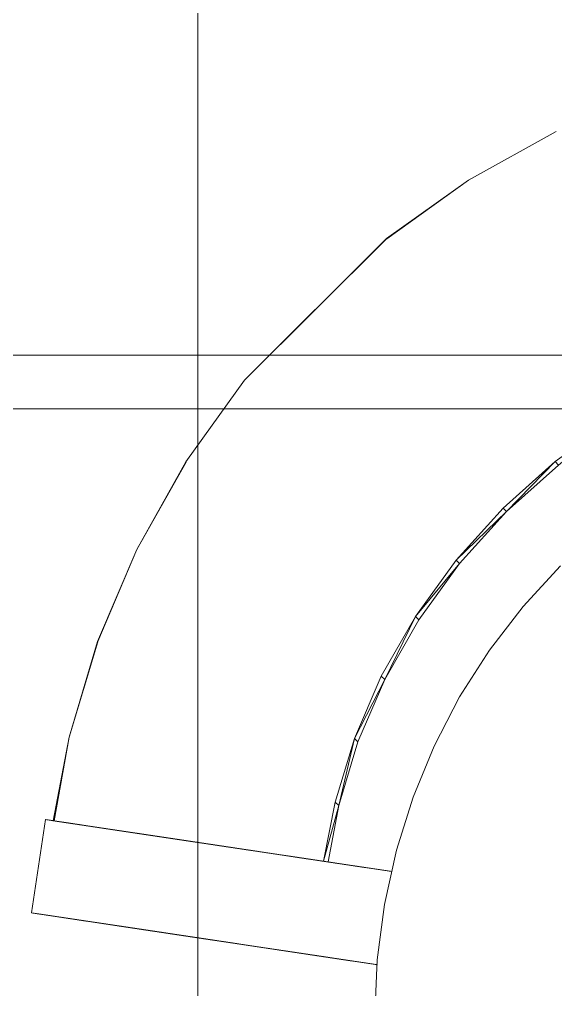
# Model space of a CAD drawing. Extents: x -566 to 72611, y -487 to 32334.
# Drawn here: x 55.93 to 62.34, y 60.06 to 71.65 of the extents above; entities that cross this region are included whole.
import ezdxf

# ---------------------------------------------------------------- set-up
doc = ezdxf.new("R2010")
doc.units = 0
doc.header["$LTSCALE"] = 0.5
doc.header["$MEASUREMENT"] = 0
doc.layers.add('ceilling', color=141, linetype='CONTINUOUS', lineweight=18)
doc.layers.add('floor', color=7, linetype='CONTINUOUS', lineweight=5, true_color=0xcfcfcf)
doc.layers.add('layout', color=7, linetype='CONTINUOUS', lineweight=5, true_color=0xcfcfcf)

msp = doc.modelspace()

# ---------------------------------------------------------------- hatches: boundary and pattern name
at = {"layer": 'floor'}
h = msp.add_hatch(dxfattribs=at)
h.set_pattern_fill('ANSI37', color=256, scale=100, angle=45)
h.set_pattern_definition([(90, (243.028, 267.632), (-12.5, 9e-16), []), (180, (243.028, 267.632), (-9e-16, -12.5), [])])
h.paths.add_polyline_path([(253.46925, 349.5), (154.11744, 349.5), (154.11744, 348.5), (101.14781, 348.5), (101.14781, 349.5), (0, 349.5), (0, 344.5), (36, 344.5, -0.33835703), (0, 308.66941), (0, 308.5), (0, 173.75), (253.46925, 173.75)])
h.paths.add_polyline_path([(36, 344.5), (0, 344.5), (0, 308.66941, 0.33835703)], flags=17)
h.paths.add_polyline_path([(253.46925, 173.75), (0, 173.75), (0, 173.74997), (0, 169.75), (253.46925, 169.75)])
h.paths.add_polyline_path([(253.46925, 169.75), (0, 169.75), (0, 149.21137), (36, 149.21137, -0.33835703), (0, 113.38078), (0, 113.21137), (0, 29.94998), (0, -5), (253.46925, -5)])
h.paths.add_polyline_path([(36, 149.21137), (0, 149.21137), (0, 113.38078, 0.33835703)], flags=17)
h.paths.add_polyline_path([(575.25, 169.75), (510, 169.75), (474.75, 169.75), (327.5, 169.75), (285.46925, 169.75), (285.46925, 165.75), (253.46925, 165.75), (253.46925, -5), (263.99725, -5), (263.99725, 95.99051), (287, 95.99051), (287, 97.5), (292, 97.5), (292, -5), (341.25, -5), (341.25, 13.02988), (341.25012, 15.02988), (346.24839, 15.02988, 0.36108524), (374.08728, 41.24999), (346.25012, 41.24999), (346.25012, 42.99999), (341.25, 42.99999), (341.25, 44.99999), (341.25, 97.5), (357.75, 97.5), (405.75, 97.5), (575.25, 97.5)])

# ---------------------------------------------------------------- linework, layer by layer
at = {"layer": 'ceilling'}
for p, q in [((58.06343, 169.75), (58.06343, -5)), ((0, 67), (341.25006, 67))]:
    msp.add_line(p, q, dxfattribs=at)
at = {"layer": 'layout'}
for points in [[(56.1999, 50.3957), (77.00534, 71.20373, -0.01238), (56.19852, 50.39691, -0.01238)], [(77.00534, 71.20373, -0.01238), (56.1999, 50.3957), (77.00664, 71.20244)], [(62.34092, 70.31318, 2.26123), (62.34092, 70.31318, 2.26123), (61.29459, 69.72983, 2.22723), (62.34038, 70.31108, 2.30139)], [(60.31719, 69.03373, 2.20412), (60.31719, 69.03373, 2.20412), (61.29459, 69.72983, 2.22723), (60.31915, 69.03224, 2.16389)], [(60.31719, 69.03373, 2.20412), (60.31719, 69.03373, 2.20412), (58.61841, 67.34057, 2.19157), (60.31751, 69.03233, 2.24431)], [(57.91897, 66.36534, 2.20231), (57.91897, 66.36534, 2.20231), (57.92045, 66.3651, 2.2425), (58.61841, 67.34057, 2.19157)], [(62.33068, 66.36897, -6.88113), (62.33068, 66.36897, -6.88113), (62.37124, 66.32822, -7.77069), (63.00533, 66.85345, -6.87256)], [(57.91897, 66.36534, 2.20231), (57.91897, 66.36534, 2.20231), (57.92075, 66.3635, 2.16207), (57.33207, 65.3206, 2.22424)], [(61.70834, 65.81237, -6.88401), (61.70834, 65.81237, -6.88401), (61.74898, 65.77153, -7.77356), (62.33068, 66.36897, -6.88113)], [(61.74898, 65.77153, -7.77356), (61.74898, 65.77153, -7.77356), (62.33068, 66.36897, -6.88113), (62.37124, 66.32822, -7.77069)], [(61.70834, 65.81237, -6.88401), (61.70834, 65.81237, -6.88401), (61.14884, 65.1926, -6.88113), (61.74898, 65.77153, -7.77356)], [(61.1894, 65.15185, -7.77069), (61.1894, 65.15185, -7.77069), (61.74898, 65.77153, -7.77356), (61.14884, 65.1926, -6.88113)], [(56.86518, 64.22015, 2.25709), (56.86518, 64.22015, 2.25709), (56.86704, 64.22097, 2.29725), (57.33207, 65.3206, 2.22424)], [(61.14884, 65.1926, -6.88113), (61.14884, 65.1926, -6.88113), (60.66123, 64.52019, -6.87256), (61.1894, 65.15185, -7.77069)], [(60.70179, 64.47944, -7.76212), (60.70179, 64.47944, -7.76212), (61.1894, 65.15185, -7.77069), (60.66123, 64.52019, -6.87256)], [(62.39359, 65.12433, -10.79021), (62.39359, 65.12433, -10.79021), (61.94681, 64.63862, -10.79021), (62.39359, 65.12433, -9.66339)], [(61.94681, 64.63862, -9.66339), (61.94681, 64.63862, -9.66339), (62.39359, 65.12433, -9.66339), (61.94681, 64.63862, -10.79021)], [(61.94681, 64.63862, -10.79021), (61.94681, 64.63862, -10.79021), (61.5445, 64.1152, -10.79021), (61.94681, 64.63862, -9.66339)], [(61.5445, 64.1152, -9.66339), (61.5445, 64.1152, -9.66339), (61.94681, 64.63862, -9.66339), (61.5445, 64.1152, -10.79021)], [(60.25363, 63.80618, -6.85843), (60.25363, 63.80618, -6.85843), (60.29419, 63.76543, -7.74798), (60.66123, 64.52019, -6.87256)], [(60.70179, 64.47944, -7.76212), (60.70179, 64.47944, -7.76212), (60.66123, 64.52019, -6.87256), (60.29419, 63.76543, -7.74798)], [(56.86518, 64.22015, 2.25709), (56.86518, 64.22015, 2.25709), (56.86681, 64.21816, 2.21686), (56.52434, 63.07793, 2.30042)], [(61.5445, 64.1152, -10.79021), (61.5445, 64.1152, -10.79021), (61.18957, 63.55815, -10.79021), (61.5445, 64.1152, -9.66339)], [(61.18957, 63.55815, -9.66339), (61.18957, 63.55815, -9.66339), (61.5445, 64.1152, -9.66339), (61.18957, 63.55815, -10.79021)], [(60.25363, 63.80618, -6.85843), (60.25363, 63.80618, -6.85843), (59.93283, 63.06231, -6.83897), (60.29419, 63.76543, -7.74798)], [(59.97339, 63.02156, -7.72852), (59.97339, 63.02156, -7.72852), (60.29419, 63.76543, -7.74798), (59.93283, 63.06231, -6.83897)], [(61.18957, 63.55815, -10.79021), (61.18957, 63.55815, -10.79021), (60.88478, 62.97145, -10.79021), (61.18957, 63.55815, -9.66339)], [(60.88478, 62.97145, -9.66339), (60.88478, 62.97145, -9.66339), (61.18957, 63.55815, -9.66339), (60.88478, 62.97145, -10.79021)], [(56.34529, 62.07822, 2.62991), (56.34529, 62.07822, 2.62991), (56.33467, 62.07981, 2.65727), (56.52434, 63.07793, 2.30042)], [(59.70414, 62.30092, -6.81451), (59.70414, 62.30092, -6.81451), (59.7447, 62.26017, -7.70406), (59.93283, 63.06231, -6.83897)], [(59.97339, 63.02156, -7.72852), (59.97339, 63.02156, -7.72852), (59.93283, 63.06231, -6.83897), (59.7447, 62.26017, -7.70406)], [(60.88478, 62.97145, -10.79021), (60.88478, 62.97145, -10.79021), (60.63231, 62.35966, -10.79021), (60.88478, 62.97145, -9.66339)], [(60.63231, 62.35966, -9.66339), (60.63231, 62.35966, -9.66339), (60.88478, 62.97145, -9.66339), (60.63231, 62.35966, -10.79021)], [(60.63231, 62.35966, -10.79021), (60.63231, 62.35966, -10.79021), (60.43409, 61.72729, -10.79021), (60.63231, 62.35966, -9.66339)], [(60.43409, 61.72729, -9.66339), (60.43409, 61.72729, -9.66339), (60.63231, 62.35966, -9.66339), (60.43409, 61.72729, -10.79021)], [(59.70414, 62.30092, -6.81451), (59.70414, 62.30092, -6.81451), (59.56192, 61.59563, -21.61958), (59.7447, 62.26017, -7.70406)], [(59.61708, 61.58732, -21.35667), (59.61708, 61.58732, -21.35667), (59.7447, 62.26017, -7.70406), (59.56192, 61.59563, -21.61958)], [(56.07339, 60.97957, 2.3725), (56.07339, 60.97957, 2.3725), (56.07464, 60.97944, 2.41261), (56.24067, 62.09388, 2.3725)], [(56.24067, 62.09388, 2.3725), (56.24067, 62.09388, 2.3725), (57.25566, 61.9416, 2.15663), (56.33148, 62.08025, 2.15306)], [(57.16678, 61.95493, 2.29151), (57.16678, 61.95493, 2.29151), (57.25566, 61.9416, 2.15663), (56.24067, 62.09388, 2.3725)], [(57.07541, 61.96869, 2.42491), (57.07541, 61.96869, 2.42491), (57.16678, 61.95493, 2.29151), (56.24067, 62.09388, 2.3725)], [(56.24187, 62.09371, 2.41261), (56.24187, 62.09371, 2.41261), (57.07541, 61.96869, 2.42491), (56.24067, 62.09388, 2.3725)], [(56.24761, 62.09288, 2.45235), (56.24761, 62.09288, 2.45235), (57.07541, 61.96869, 2.42491), (56.24187, 62.09371, 2.41261)], [(56.9817, 61.98272, 2.55679), (56.9817, 61.98272, 2.55679), (57.07541, 61.96869, 2.42491), (56.24761, 62.09288, 2.45235)], [(56.25784, 62.09134, 2.49127), (56.25784, 62.09134, 2.49127), (56.9817, 61.98272, 2.55679), (56.24761, 62.09288, 2.45235)], [(56.27242, 62.08915, 2.52892), (56.27242, 62.08915, 2.52892), (56.9817, 61.98272, 2.55679), (56.25784, 62.09134, 2.49127)], [(56.2911, 62.08639, 2.56487), (56.2911, 62.08639, 2.56487), (56.9817, 61.98272, 2.55679), (56.27242, 62.08915, 2.52892)], [(56.95478, 61.98675, 2.59033), (56.95478, 61.98675, 2.59033), (56.9817, 61.98272, 2.55679), (56.2911, 62.08639, 2.56487)], [(56.31379, 62.08297, 2.59869), (56.31379, 62.08297, 2.59869), (56.95478, 61.98675, 2.59033), (56.2911, 62.08639, 2.56487)], [(56.92458, 61.99131, 2.62125), (56.92458, 61.99131, 2.62125), (56.95478, 61.98675, 2.59033), (56.31379, 62.08297, 2.59869)], [(56.34024, 62.07898, 2.62999), (56.34024, 62.07898, 2.62999), (56.92458, 61.99131, 2.62125), (56.31379, 62.08297, 2.59869)], [(56.33148, 62.08025, 2.15306), (56.33148, 62.08025, 2.15306), (57.34212, 61.92862, 2.02032), (56.41958, 62.06701, 1.9326)], [(57.25566, 61.9416, 2.15663), (57.25566, 61.9416, 2.15663), (57.34212, 61.92862, 2.02032), (56.33148, 62.08025, 2.15306)], [(56.89136, 61.99631, 2.64924), (56.89136, 61.99631, 2.64924), (56.92458, 61.99131, 2.62125), (56.34024, 62.07898, 2.62999)], [(56.37001, 62.07451, 2.65841), (56.37001, 62.07451, 2.65841), (56.89136, 61.99631, 2.64924), (56.34024, 62.07898, 2.62999)], [(56.85555, 62.00165, 2.67405), (56.85555, 62.00165, 2.67405), (56.89136, 61.99631, 2.64924), (56.37001, 62.07451, 2.65841)], [(56.40293, 62.06956, 2.68362), (56.40293, 62.06956, 2.68362), (56.85555, 62.00165, 2.67405), (56.37001, 62.07451, 2.65841)], [(56.81724, 62.00744, 2.69545), (56.81724, 62.00744, 2.69545), (56.85555, 62.00165, 2.67405), (56.40293, 62.06956, 2.68362)], [(56.43839, 62.06421, 2.70532), (56.43839, 62.06421, 2.70532), (56.81724, 62.00744, 2.69545), (56.40293, 62.06956, 2.68362)], [(56.41958, 62.06701, 1.9326), (56.41958, 62.06701, 1.9326), (57.50745, 61.9039, 1.74352), (56.50488, 62.05426, 1.71115)], [(57.42603, 61.91604, 1.8826), (57.42603, 61.91604, 1.8826), (57.50745, 61.9039, 1.74352), (56.41958, 62.06701, 1.9326)], [(57.34212, 61.92862, 2.02032), (57.34212, 61.92862, 2.02032), (57.42603, 61.91604, 1.8826), (56.41958, 62.06701, 1.9326)], [(56.77707, 62.01345, 2.71323), (56.77707, 62.01345, 2.71323), (56.81724, 62.00744, 2.69545), (56.43839, 62.06421, 2.70532)], [(56.46083, 62.06088, 2.716), (56.46083, 62.06088, 2.716), (56.77707, 62.01345, 2.71323), (56.43839, 62.06421, 2.70532)], [(56.73522, 62.01967, 2.72723), (56.73522, 62.01967, 2.72723), (56.77707, 62.01345, 2.71323), (56.46083, 62.06088, 2.716)], [(56.51571, 62.05263, 2.73724), (56.51571, 62.05263, 2.73724), (56.73522, 62.01967, 2.72723), (56.46083, 62.06088, 2.716)], [(56.46083, 62.06088, 2.716), (56.46083, 62.06088, 2.716), (56.47614, 62.05855, 2.72327), (56.51571, 62.05263, 2.73724)], [(56.50488, 62.05426, 1.71115), (56.50488, 62.05426, 1.71115), (57.58635, 61.89202, 1.60313), (56.58728, 62.0419, 1.48873)], [(57.50745, 61.9039, 1.74352), (57.50745, 61.9039, 1.74352), (57.58635, 61.89202, 1.60313), (56.50488, 62.05426, 1.71115)], [(56.69212, 62.0262, 2.73733), (56.69212, 62.0262, 2.73733), (56.73522, 62.01967, 2.72723), (56.51571, 62.05263, 2.73724)], [(56.55963, 62.04606, 2.74337), (56.55963, 62.04606, 2.74337), (56.69212, 62.0262, 2.73733), (56.51571, 62.05263, 2.73724)], [(56.6482, 62.03278, 2.74341), (56.6482, 62.03278, 2.74341), (56.69212, 62.0262, 2.73733), (56.55963, 62.04606, 2.74337)], [(56.60385, 62.03944, 2.74544), (56.60385, 62.03944, 2.74544), (56.6482, 62.03278, 2.74341), (56.55963, 62.04606, 2.74337)], [(56.58728, 62.0419, 1.48873), (56.58728, 62.0419, 1.48873), (57.73645, 61.86953, 1.31857), (56.66697, 62.02993, 1.26539)], [(57.66272, 61.88054, 1.46147), (57.66272, 61.88054, 1.46147), (57.73645, 61.86953, 1.31857), (56.58728, 62.0419, 1.48873)], [(57.58635, 61.89202, 1.60313), (57.58635, 61.89202, 1.60313), (57.66272, 61.88054, 1.46147), (56.58728, 62.0419, 1.48873)], [(56.66697, 62.02993, 1.26539), (56.66697, 62.02993, 1.26539), (57.80755, 61.85884, 1.1745), (56.74368, 62.01844, 1.04115)], [(57.73645, 61.86953, 1.31857), (57.73645, 61.86953, 1.31857), (57.80755, 61.85884, 1.1745), (56.66697, 62.02993, 1.26539)], [(56.74368, 62.01844, 1.04115), (56.74368, 62.01844, 1.04115), (57.94199, 61.83867, 0.88293), (56.81767, 62.00735, 0.81604)], [(57.87611, 61.84854, 1.02927), (57.87611, 61.84854, 1.02927), (57.94199, 61.83867, 0.88293), (56.74368, 62.01844, 1.04115)], [(57.80755, 61.85884, 1.1745), (57.80755, 61.85884, 1.1745), (57.87611, 61.84854, 1.02927), (56.74368, 62.01844, 1.04115)], [(56.81767, 62.00735, 0.81604), (56.81767, 62.00735, 0.81604), (58.01382, 61.82785, 0.64411), (56.88877, 61.99666, 0.5901)], [(57.94199, 61.83867, 0.88293), (57.94199, 61.83867, 0.88293), (58.01382, 61.82785, 0.64411), (56.81767, 62.00735, 0.81604)], [(56.88877, 61.99666, 0.5901), (56.88877, 61.99666, 0.5901), (58.08268, 61.8175, 0.40448), (56.95693, 61.98649, 0.36337)], [(58.01382, 61.82785, 0.64411), (58.01382, 61.82785, 0.64411), (58.08268, 61.8175, 0.40448), (56.88877, 61.99666, 0.5901)], [(56.95693, 61.98649, 0.36337), (56.95693, 61.98649, 0.36337), (58.14813, 61.80772, 0.16516), (57.0223, 61.97662, 0.13587)], [(58.08268, 61.8175, 0.40448), (58.08268, 61.8175, 0.40448), (58.14813, 61.80772, 0.16516), (56.95693, 61.98649, 0.36337)], [(57.0223, 61.97662, 0.13587), (57.0223, 61.97662, 0.13587), (58.20132, 61.7997, -0.03547), (57.08503, 61.96724, -0.09352)], [(58.14813, 61.80772, 0.16516), (58.14813, 61.80772, 0.16516), (58.20132, 61.7997, -0.03547), (57.0223, 61.97662, 0.13587)], [(57.08503, 61.96724, -0.09352), (57.08503, 61.96724, -0.09352), (58.25353, 61.7919, -0.23518), (57.13676, 61.95948, -0.28871)], [(58.20132, 61.7997, -0.03547), (58.20132, 61.7997, -0.03547), (58.25353, 61.7919, -0.23518), (57.08503, 61.96724, -0.09352)], [(57.13676, 61.95948, -0.28871), (57.13676, 61.95948, -0.28871), (58.30512, 61.78418, -0.43505), (57.18818, 61.95177, -0.48521)], [(58.25353, 61.7919, -0.23518), (58.25353, 61.7919, -0.23518), (58.30512, 61.78418, -0.43505), (57.13676, 61.95948, -0.28871)], [(57.18818, 61.95177, -0.48521), (57.18818, 61.95177, -0.48521), (58.35595, 61.77656, -0.63507), (57.23888, 61.94418, -0.68188)], [(58.30512, 61.78418, -0.43505), (58.30512, 61.78418, -0.43505), (58.35595, 61.77656, -0.63507), (57.18818, 61.95177, -0.48521)], [(57.23888, 61.94418, -0.68188), (57.23888, 61.94418, -0.68188), (58.40621, 61.76906, -0.83524), (57.28905, 61.9366, -0.87869)], [(58.35595, 61.77656, -0.63507), (58.35595, 61.77656, -0.63507), (58.40621, 61.76906, -0.83524), (57.23888, 61.94418, -0.68188)], [(57.28905, 61.9366, -0.87869), (57.28905, 61.9366, -0.87869), (58.45578, 61.76157, -1.03557), (57.33841, 61.92924, -1.07565)], [(58.40621, 61.76906, -0.83524), (58.40621, 61.76906, -0.83524), (58.45578, 61.76157, -1.03557), (57.28905, 61.9366, -0.87869)], [(57.33841, 61.92924, -1.07565), (57.33841, 61.92924, -1.07565), (58.50466, 61.75425, -1.23604), (57.38725, 61.92187, -1.27277)], [(58.45578, 61.76157, -1.03557), (58.45578, 61.76157, -1.03557), (58.50466, 61.75425, -1.23604), (57.33841, 61.92924, -1.07565)], [(57.38725, 61.92187, -1.27277), (57.38725, 61.92187, -1.27277), (58.55294, 61.74701, -1.43665), (57.43535, 61.91464, -1.47002)], [(58.50466, 61.75425, -1.23604), (58.50466, 61.75425, -1.23604), (58.55294, 61.74701, -1.43665), (57.38725, 61.92187, -1.27277)], [(58.47067, 61.75933, -27.15346), (58.47067, 61.75933, -27.15346), (57.39009, 61.92143, -26.97201), (58.56899, 61.74456, -26.62492)], [(57.48851, 61.90675, -26.44234), (57.48851, 61.90675, -26.44234), (58.56899, 61.74456, -26.62492), (57.39009, 61.92143, -26.97201)], [(57.43535, 61.91464, -1.47002), (57.43535, 61.91464, -1.47002), (58.60044, 61.73987, -1.63742), (57.48277, 61.90758, -1.66742)], [(58.55294, 61.74701, -1.43665), (58.55294, 61.74701, -1.43665), (58.60044, 61.73987, -1.63742), (57.43535, 61.91464, -1.47002)], [(57.48277, 61.90758, -1.66742), (57.48277, 61.90758, -1.66742), (58.64738, 61.73285, -1.83832), (57.52953, 61.90057, -1.86497)], [(58.60044, 61.73987, -1.63742), (58.60044, 61.73987, -1.63742), (58.64738, 61.73285, -1.83832), (57.48277, 61.90758, -1.66742)], [(58.66826, 61.7297, -26.09712), (58.66826, 61.7297, -26.09712), (58.56899, 61.74456, -26.62492), (57.48851, 61.90675, -26.44234)], [(57.5883, 61.89171, -25.9123), (57.5883, 61.89171, -25.9123), (58.66826, 61.7297, -26.09712), (57.48851, 61.90675, -26.44234)], [(57.52953, 61.90057, -1.86497), (57.52953, 61.90057, -1.86497), (58.69363, 61.72584, -2.03936), (57.5757, 61.89364, -2.06264)], [(58.64738, 61.73285, -1.83832), (58.64738, 61.73285, -1.83832), (58.69363, 61.72584, -2.03936), (57.52953, 61.90057, -1.86497)], [(57.5757, 61.89364, -2.06264), (57.5757, 61.89364, -2.06264), (58.73906, 61.71905, -2.24016), (57.62121, 61.88676, -2.26046)], [(58.69363, 61.72584, -2.03936), (58.69363, 61.72584, -2.03936), (58.73906, 61.71905, -2.24016), (57.5757, 61.89364, -2.06264)], [(58.76883, 61.71457, -25.56954), (58.76883, 61.71457, -25.56954), (58.66826, 61.7297, -26.09712), (57.5883, 61.89171, -25.9123)], [(57.68934, 61.87655, -25.38247), (57.68934, 61.87655, -25.38247), (58.76883, 61.71457, -25.56954), (57.5883, 61.89171, -25.9123)], [(57.62121, 61.88676, -2.26046), (57.62121, 61.88676, -2.26046), (58.73906, 61.71905, -2.24016), (57.66617, 61.88001, -2.45884)], [(57.66617, 61.88001, -2.45884), (57.66617, 61.88001, -2.45884), (58.97816, 61.68319, -3.30401), (57.90497, 61.8442, -3.52189)], [(58.73906, 61.71905, -2.24016), (58.73906, 61.71905, -2.24016), (58.97816, 61.68319, -3.30401), (57.66617, 61.88001, -2.45884)], [(58.87065, 61.69932, -25.04217), (58.87065, 61.69932, -25.04217), (58.76883, 61.71457, -25.56954), (57.68934, 61.87655, -25.38247)], [(57.79146, 61.86125, -24.85285), (57.79146, 61.86125, -24.85285), (58.87065, 61.69932, -25.04217), (57.68934, 61.87655, -25.38247)], [(58.97363, 61.68385, -24.51501), (58.97363, 61.68385, -24.51501), (58.87065, 61.69932, -25.04217), (57.79146, 61.86125, -24.85285)], [(57.89492, 61.84573, -24.32344), (57.89492, 61.84573, -24.32344), (58.97363, 61.68385, -24.51501), (57.79146, 61.86125, -24.85285)], [(59.07782, 61.6682, -23.98806), (59.07782, 61.6682, -23.98806), (58.97363, 61.68385, -24.51501), (57.89492, 61.84573, -24.32344)], [(57.89492, 61.84573, -24.32344), (57.89492, 61.84573, -24.32344), (59.07782, 61.6682, -23.98806), (57.99958, 61.83004, -23.79425)], [(57.90497, 61.8442, -3.52189), (57.90497, 61.8442, -3.52189), (59.67994, 61.57789, -6.42702), (58.60273, 61.73956, -6.62705)], [(58.97816, 61.68319, -3.30401), (58.97816, 61.68319, -3.30401), (59.67994, 61.57789, -6.42702), (57.90497, 61.8442, -3.52189)], [(59.18327, 61.65242, -23.46133), (59.18327, 61.65242, -23.46133), (59.07782, 61.6682, -23.98806), (57.99958, 61.83004, -23.79425)], [(58.10541, 61.81412, -23.26528), (58.10541, 61.81412, -23.26528), (59.18327, 61.65242, -23.46133), (57.99958, 61.83004, -23.79425)], [(59.28987, 61.63642, -22.93483), (59.28987, 61.63642, -22.93483), (59.18327, 61.65242, -23.46133), (58.10541, 61.81412, -23.26528)], [(58.2125, 61.79808, -22.73653), (58.2125, 61.79808, -22.73653), (59.28987, 61.63642, -22.93483), (58.10541, 61.81412, -23.26528)], [(59.39769, 61.62024, -22.40855), (59.39769, 61.62024, -22.40855), (59.28987, 61.63642, -22.93483), (58.2125, 61.79808, -22.73653)], [(58.32087, 61.78177, -22.20801), (58.32087, 61.78177, -22.20801), (59.39769, 61.62024, -22.40855), (58.2125, 61.79808, -22.73653)], [(59.50676, 61.60393, -21.88249), (59.50676, 61.60393, -21.88249), (59.39769, 61.62024, -22.40855), (58.32087, 61.78177, -22.20801)], [(58.43037, 61.76538, -21.67971), (58.43037, 61.76538, -21.67971), (59.50676, 61.60393, -21.88249), (58.32087, 61.78177, -22.20801)], [(59.61708, 61.58732, -21.35667), (59.61708, 61.58732, -21.35667), (59.50676, 61.60393, -21.88249), (58.43037, 61.76538, -21.67971)], [(58.54108, 61.74881, -21.15164), (58.54108, 61.74881, -21.15164), (59.61708, 61.58732, -21.35667), (58.43037, 61.76538, -21.67971)], [(59.72895, 61.57053, -20.82926), (59.72895, 61.57053, -20.82926), (59.61708, 61.58732, -21.35667), (58.54108, 61.74881, -21.15164)], [(58.6526, 61.73202, -20.62576), (58.6526, 61.73202, -20.62576), (59.72895, 61.57053, -20.82926), (58.54108, 61.74881, -21.15164)], [(58.60273, 61.73956, -6.62705), (58.60273, 61.73956, -6.62705), (60.36277, 61.47545, -10.08892), (59.2771, 61.63834, -10.24316)], [(59.67994, 61.57789, -6.42702), (59.67994, 61.57789, -6.42702), (60.36277, 61.47545, -10.08892), (58.60273, 61.73956, -6.62705)], [(59.84323, 61.55339, -20.27553), (59.84323, 61.55339, -20.27553), (59.72895, 61.57053, -20.82926), (58.6526, 61.73202, -20.62576)], [(58.76508, 61.71514, -20.08112), (58.76508, 61.71514, -20.08112), (59.84323, 61.55339, -20.27553), (58.6526, 61.73202, -20.62576)], [(59.95057, 61.53726, -19.71866), (59.95057, 61.53726, -19.71866), (59.84323, 61.55339, -20.27553), (58.76508, 61.71514, -20.08112)], [(58.86992, 61.69945, -19.53712), (58.86992, 61.69945, -19.53712), (59.95057, 61.53726, -19.71866), (58.76508, 61.71514, -20.08112)], [(60.05049, 61.52235, -19.16055), (60.05049, 61.52235, -19.16055), (59.95057, 61.53726, -19.71866), (58.86992, 61.69945, -19.53712)], [(58.96759, 61.68472, -18.99194), (58.96759, 61.68472, -18.99194), (60.05049, 61.52235, -19.16055), (58.86992, 61.69945, -19.53712)], [(60.14308, 61.50841, -18.6013), (60.14308, 61.50841, -18.6013), (60.05049, 61.52235, -19.16055), (58.96759, 61.68472, -18.99194)], [(59.05802, 61.67122, -18.44562), (59.05802, 61.67122, -18.44562), (60.14308, 61.50841, -18.6013), (58.96759, 61.68472, -18.99194)], [(60.22833, 61.49561, -18.04098), (60.22833, 61.49561, -18.04098), (60.14308, 61.50841, -18.6013), (59.05802, 61.67122, -18.44562)], [(59.14129, 61.65868, -17.89826), (59.14129, 61.65868, -17.89826), (60.22833, 61.49561, -18.04098), (59.05802, 61.67122, -18.44562)], [(60.30608, 61.48395, -17.47968), (60.30608, 61.48395, -17.47968), (60.22833, 61.49561, -18.04098), (59.14129, 61.65868, -17.89826)], [(59.21726, 61.64733, -17.34996), (59.21726, 61.64733, -17.34996), (60.30608, 61.48395, -17.47968), (59.14129, 61.65868, -17.89826)], [(60.43409, 61.72729, -10.79021), (60.43409, 61.72729, -10.79021), (60.29167, 61.07899, -10.79021), (60.43409, 61.72729, -9.66339)], [(60.29167, 61.07899, -9.66339), (60.29167, 61.07899, -9.66339), (60.43409, 61.72729, -9.66339), (60.29167, 61.07899, -10.79021)], [(60.37644, 61.47339, -16.91752), (60.37644, 61.47339, -16.91752), (60.30608, 61.48395, -17.47968), (59.21726, 61.64733, -17.34996)], [(59.28595, 61.63699, -16.8008), (59.28595, 61.63699, -16.8008), (60.37644, 61.47339, -16.91752), (59.21726, 61.64733, -17.34996)], [(60.29167, 61.07899, -10.79021), (60.29167, 61.07899, -10.79021), (60.20599, 60.41981, -10.79021), (60.29167, 61.07899, -9.66339)], [(60.20599, 60.41981, -9.66339), (60.20599, 60.41981, -9.66339), (60.29167, 61.07899, -9.66339), (60.20599, 60.41981, -10.79021)], [(56.07339, 60.97957, 2.3725), (56.07339, 60.97957, 2.3725), (56.16434, 60.9659, 2.15306), (57.08843, 60.82733, 2.15663)], [(56.99955, 60.84066, 2.29151), (56.99955, 60.84066, 2.29151), (56.07339, 60.97957, 2.3725), (57.08843, 60.82733, 2.15663)], [(56.90822, 60.85429, 2.42491), (56.90822, 60.85429, 2.42491), (56.07339, 60.97957, 2.3725), (56.99955, 60.84066, 2.29151)], [(56.07464, 60.97944, 2.41261), (56.07464, 60.97944, 2.41261), (56.07339, 60.97957, 2.3725), (56.90822, 60.85429, 2.42491)], [(56.08042, 60.97848, 2.45235), (56.08042, 60.97848, 2.45235), (56.07464, 60.97944, 2.41261), (56.90822, 60.85429, 2.42491)], [(56.81442, 60.86841, 2.55679), (56.81442, 60.86841, 2.55679), (56.08042, 60.97848, 2.45235), (56.90822, 60.85429, 2.42491)], [(56.09065, 60.97695, 2.49127), (56.09065, 60.97695, 2.49127), (56.08042, 60.97848, 2.45235), (56.81442, 60.86841, 2.55679)], [(56.10523, 60.97475, 2.52892), (56.10523, 60.97475, 2.52892), (56.09065, 60.97695, 2.49127), (56.81442, 60.86841, 2.55679)], [(56.12391, 60.97199, 2.56487), (56.12391, 60.97199, 2.56487), (56.10523, 60.97475, 2.52892), (56.81442, 60.86841, 2.55679)], [(56.78754, 60.87248, 2.59033), (56.78754, 60.87248, 2.59033), (56.12391, 60.97199, 2.56487), (56.81442, 60.86841, 2.55679)], [(56.14665, 60.96862, 2.59869), (56.14665, 60.96862, 2.59869), (56.12391, 60.97199, 2.56487), (56.78754, 60.87248, 2.59033)], [(56.75739, 60.87691, 2.62125), (56.75739, 60.87691, 2.62125), (56.14665, 60.96862, 2.59869), (56.78754, 60.87248, 2.59033)], [(56.17309, 60.96463, 2.62999), (56.17309, 60.96463, 2.62999), (56.14665, 60.96862, 2.59869), (56.75739, 60.87691, 2.62125)], [(56.16434, 60.9659, 2.15306), (56.16434, 60.9659, 2.15306), (56.25235, 60.95275, 1.9326), (57.17489, 60.81436, 2.02032)], [(57.08843, 60.82733, 2.15663), (57.08843, 60.82733, 2.15663), (56.16434, 60.9659, 2.15306), (57.17489, 60.81436, 2.02032)], [(56.72421, 60.88195, 2.64924), (56.72421, 60.88195, 2.64924), (56.17309, 60.96463, 2.62999), (56.75739, 60.87691, 2.62125)], [(56.20286, 60.96016, 2.65841), (56.20286, 60.96016, 2.65841), (56.17309, 60.96463, 2.62999), (56.72421, 60.88195, 2.64924)], [(56.68827, 60.88734, 2.67405), (56.68827, 60.88734, 2.67405), (56.20286, 60.96016, 2.65841), (56.72421, 60.88195, 2.64924)], [(56.23565, 60.95525, 2.68362), (56.23565, 60.95525, 2.68362), (56.20286, 60.96016, 2.65841), (56.68827, 60.88734, 2.67405)], [(56.65009, 60.89309, 2.69545), (56.65009, 60.89309, 2.69545), (56.23565, 60.95525, 2.68362), (56.68827, 60.88734, 2.67405)], [(56.27116, 60.94994, 2.70532), (56.27116, 60.94994, 2.70532), (56.23565, 60.95525, 2.68362), (56.65009, 60.89309, 2.69545)], [(56.25235, 60.95275, 1.9326), (56.25235, 60.95275, 1.9326), (56.3376, 60.93995, 1.71114), (57.34026, 60.7895, 1.74352)], [(57.17489, 60.81436, 2.02032), (57.17489, 60.81436, 2.02032), (56.25235, 60.95275, 1.9326), (57.25889, 60.80169, 1.8826)], [(57.34026, 60.7895, 1.74352), (57.34026, 60.7895, 1.74352), (56.25235, 60.95275, 1.9326), (57.25889, 60.80169, 1.8826)], [(56.60988, 60.89905, 2.71323), (56.60988, 60.89905, 2.71323), (56.27116, 60.94994, 2.70532), (56.65009, 60.89309, 2.69545)], [(56.29368, 60.94652, 2.716), (56.29368, 60.94652, 2.716), (56.27116, 60.94994, 2.70532), (56.60988, 60.89905, 2.71323)], [(56.56799, 60.9054, 2.72723), (56.56799, 60.9054, 2.72723), (56.29368, 60.94652, 2.716), (56.60988, 60.89905, 2.71323)], [(56.34843, 60.93833, 2.73724), (56.34843, 60.93833, 2.73724), (56.29368, 60.94652, 2.716), (56.56799, 60.9054, 2.72723)], [(56.3376, 60.93995, 1.71114), (56.3376, 60.93995, 1.71114), (56.42013, 60.92754, 1.48873), (57.41921, 60.77767, 1.60313)], [(57.34026, 60.7895, 1.74352), (57.34026, 60.7895, 1.74352), (56.3376, 60.93995, 1.71114), (57.41921, 60.77767, 1.60313)], [(56.52493, 60.91181, 2.73733), (56.52493, 60.91181, 2.73733), (56.34843, 60.93833, 2.73724), (56.56799, 60.9054, 2.72723)], [(56.39235, 60.93175, 2.74337), (56.39235, 60.93175, 2.74337), (56.34843, 60.93833, 2.73724), (56.52493, 60.91181, 2.73733)], [(56.48105, 60.91842, 2.74341), (56.48105, 60.91842, 2.74341), (56.39235, 60.93175, 2.74337), (56.52493, 60.91181, 2.73733)], [(56.4367, 60.92509, 2.74544), (56.4367, 60.92509, 2.74544), (56.39235, 60.93175, 2.74337), (56.48105, 60.91842, 2.74341)], [(56.42013, 60.92754, 1.48873), (56.42013, 60.92754, 1.48873), (56.49969, 60.91562, 1.26539), (57.56926, 60.75514, 1.31857)], [(57.49557, 60.76618, 1.46147), (57.49557, 60.76618, 1.46147), (56.42013, 60.92754, 1.48873), (57.56926, 60.75514, 1.31857)], [(57.41921, 60.77767, 1.60313), (57.41921, 60.77767, 1.60313), (56.42013, 60.92754, 1.48873), (57.49557, 60.76618, 1.46147)], [(56.49969, 60.91562, 1.26539), (56.49969, 60.91562, 1.26539), (56.57653, 60.90409, 1.04115), (57.6404, 60.74448, 1.1745)], [(57.56926, 60.75514, 1.31857), (57.56926, 60.75514, 1.31857), (56.49969, 60.91562, 1.26539), (57.6404, 60.74448, 1.1745)], [(56.57653, 60.90409, 1.04115), (56.57653, 60.90409, 1.04115), (56.65048, 60.89296, 0.81604), (57.7748, 60.72428, 0.88293)], [(57.70896, 60.73418, 1.02927), (57.70896, 60.73418, 1.02927), (56.57653, 60.90409, 1.04115), (57.7748, 60.72428, 0.88293)], [(57.6404, 60.74448, 1.1745), (57.6404, 60.74448, 1.1745), (56.57653, 60.90409, 1.04115), (57.70896, 60.73418, 1.02927)], [(56.65048, 60.89296, 0.81604), (56.65048, 60.89296, 0.81604), (56.72149, 60.88235, 0.59011), (57.84667, 60.71349, 0.64411)], [(57.7748, 60.72428, 0.88293), (57.7748, 60.72428, 0.88293), (56.65048, 60.89296, 0.81604), (57.84667, 60.71349, 0.64411)], [(56.72149, 60.88235, 0.59011), (56.72149, 60.88235, 0.59011), (56.78974, 60.87209, 0.36337), (57.91544, 60.70323, 0.40448)], [(57.84667, 60.71349, 0.64411), (57.84667, 60.71349, 0.64411), (56.72149, 60.88235, 0.59011), (57.91544, 60.70323, 0.40448)], [(56.78974, 60.87209, 0.36337), (56.78974, 60.87209, 0.36337), (56.85506, 60.86236, 0.13587), (57.98098, 60.69337, 0.16516)], [(57.91544, 60.70323, 0.40448), (57.91544, 60.70323, 0.40448), (56.78974, 60.87209, 0.36337), (57.98098, 60.69337, 0.16516)], [(56.85506, 60.86236, 0.13587), (56.85506, 60.86236, 0.13587), (56.91788, 60.85289, -0.09352), (58.03409, 60.68544, -0.03547)], [(57.98098, 60.69337, 0.16516), (57.98098, 60.69337, 0.16516), (56.85506, 60.86236, 0.13587), (58.03409, 60.68544, -0.03547)], [(56.91788, 60.85289, -0.09352), (56.91788, 60.85289, -0.09352), (56.96961, 60.84513, -0.2887), (58.08638, 60.67755, -0.23518)], [(58.03409, 60.68544, -0.03547), (58.03409, 60.68544, -0.03547), (56.91788, 60.85289, -0.09352), (58.08638, 60.67755, -0.23518)], [(56.96961, 60.84513, -0.2887), (56.96961, 60.84513, -0.2887), (57.02099, 60.83737, -0.48521), (58.13794, 60.66979, -0.43505)], [(58.08638, 60.67755, -0.23518), (58.08638, 60.67755, -0.23518), (56.96961, 60.84513, -0.2887), (58.13794, 60.66979, -0.43505)], [(57.02099, 60.83737, -0.48521), (57.02099, 60.83737, -0.48521), (57.07169, 60.82979, -0.68188), (58.1888, 60.6622, -0.63507)], [(58.13794, 60.66979, -0.43505), (58.13794, 60.66979, -0.43505), (57.02099, 60.83737, -0.48521), (58.1888, 60.6622, -0.63507)], [(57.07169, 60.82979, -0.68188), (57.07169, 60.82979, -0.68188), (57.12178, 60.82229, -0.87869), (58.23902, 60.65466, -0.83524)], [(58.1888, 60.6622, -0.63507), (58.1888, 60.6622, -0.63507), (57.07169, 60.82979, -0.68188), (58.23902, 60.65466, -0.83524)], [(57.12178, 60.82229, -0.87869), (57.12178, 60.82229, -0.87869), (57.17122, 60.81484, -1.07565), (58.28864, 60.64721, -1.03557)], [(58.23902, 60.65466, -0.83524), (58.23902, 60.65466, -0.83524), (57.12178, 60.82229, -0.87869), (58.28864, 60.64721, -1.03557)], [(57.17122, 60.81484, -1.07565), (57.17122, 60.81484, -1.07565), (57.21997, 60.80756, -1.27277), (58.33752, 60.63989, -1.23604)], [(58.28864, 60.64721, -1.03557), (58.28864, 60.64721, -1.03557), (57.17122, 60.81484, -1.07565), (58.33752, 60.63989, -1.23604)], [(57.21997, 60.80756, -1.27277), (57.21997, 60.80756, -1.27277), (57.26808, 60.80033, -1.47002), (58.38575, 60.63262, -1.43665)], [(58.33752, 60.63989, -1.23604), (58.33752, 60.63989, -1.23604), (57.21997, 60.80756, -1.27277), (58.38575, 60.63262, -1.43665)], [(58.30352, 60.64498, -27.15346), (58.30352, 60.64498, -27.15346), (58.40171, 60.63025, -26.62492), (57.22295, 60.80708, -26.97201)], [(57.32132, 60.79235, -26.44234), (57.32132, 60.79235, -26.44234), (57.22295, 60.80708, -26.97201), (58.40171, 60.63025, -26.62492)], [(57.26808, 60.80033, -1.47002), (57.26808, 60.80033, -1.47002), (57.31558, 60.79319, -1.66742), (58.4333, 60.62551, -1.63742)], [(58.38575, 60.63262, -1.43665), (58.38575, 60.63262, -1.43665), (57.26808, 60.80033, -1.47002), (58.4333, 60.62551, -1.63742)], [(57.31558, 60.79319, -1.66742), (57.31558, 60.79319, -1.66742), (57.36239, 60.78622, -1.86496), (58.48019, 60.61846, -1.83832)], [(58.4333, 60.62551, -1.63742), (58.4333, 60.62551, -1.63742), (57.31558, 60.79319, -1.66742), (58.48019, 60.61846, -1.83832)], [(58.50112, 60.61534, -26.09712), (58.50112, 60.61534, -26.09712), (57.32132, 60.79235, -26.44234), (58.40171, 60.63025, -26.62492)], [(57.42115, 60.77736, -25.9123), (57.42115, 60.77736, -25.9123), (57.32132, 60.79235, -26.44234), (58.50112, 60.61534, -26.09712)], [(57.36239, 60.78622, -1.86496), (57.36239, 60.78622, -1.86496), (57.40851, 60.77925, -2.06264), (58.5264, 60.61157, -2.03936)], [(58.48019, 60.61846, -1.83832), (58.48019, 60.61846, -1.83832), (57.36239, 60.78622, -1.86496), (58.5264, 60.61157, -2.03936)], [(57.40851, 60.77925, -2.06264), (57.40851, 60.77925, -2.06264), (57.45398, 60.77249, -2.26046), (58.57192, 60.60469, -2.24016)], [(58.5264, 60.61157, -2.03936), (58.5264, 60.61157, -2.03936), (57.40851, 60.77925, -2.06264), (58.57192, 60.60469, -2.24016)], [(58.60168, 60.60022, -25.56954), (58.60168, 60.60022, -25.56954), (57.42115, 60.77736, -25.9123), (58.50112, 60.61534, -26.09712)], [(57.52206, 60.76224, -25.38247), (57.52206, 60.76224, -25.38247), (57.42115, 60.77736, -25.9123), (58.60168, 60.60022, -25.56954)], [(57.45398, 60.77249, -2.26046), (57.45398, 60.77249, -2.26046), (57.49889, 60.7657, -2.45884), (58.57192, 60.60469, -2.24016)], [(57.49889, 60.7657, -2.45884), (57.49889, 60.7657, -2.45884), (57.73782, 60.72984, -3.52189), (58.81097, 60.56879, -3.30401)], [(58.57192, 60.60469, -2.24016), (58.57192, 60.60469, -2.24016), (57.49889, 60.7657, -2.45884), (58.81097, 60.56879, -3.30401)], [(57.73782, 60.72984, -3.52189), (57.73782, 60.72984, -3.52189), (57.49889, 60.7657, -2.45884), (58.43554, 60.62516, -6.62704)], [(58.70337, 60.58501, -25.04217), (58.70337, 60.58501, -25.04217), (57.52206, 60.76224, -25.38247), (58.60168, 60.60022, -25.56954)], [(57.62431, 60.74689, -24.85285), (57.62431, 60.74689, -24.85285), (57.52206, 60.76224, -25.38247), (58.70337, 60.58501, -25.04217)], [(58.8064, 60.56958, -24.51501), (58.8064, 60.56958, -24.51501), (57.62431, 60.74689, -24.85285), (58.70337, 60.58501, -25.04217)], [(57.72773, 60.73133, -24.32344), (57.72773, 60.73133, -24.32344), (57.62431, 60.74689, -24.85285), (58.8064, 60.56958, -24.51501)], [(58.91059, 60.55393, -23.98806), (58.91059, 60.55393, -23.98806), (57.72773, 60.73133, -24.32344), (58.8064, 60.56958, -24.51501)], [(57.83239, 60.71564, -23.79425), (57.83239, 60.71564, -23.79425), (57.72773, 60.73133, -24.32344), (58.91059, 60.55393, -23.98806)], [(57.73782, 60.72984, -3.52189), (57.73782, 60.72984, -3.52189), (58.43554, 60.62516, -6.62704), (59.51266, 60.46358, -6.42702)], [(58.81097, 60.56879, -3.30401), (58.81097, 60.56879, -3.30401), (57.73782, 60.72984, -3.52189), (59.51266, 60.46358, -6.42702)], [(59.01599, 60.53811, -23.46134), (59.01599, 60.53811, -23.46134), (57.83239, 60.71564, -23.79425), (58.91059, 60.55393, -23.98806)], [(57.93827, 60.69977, -23.26528), (57.93827, 60.69977, -23.26528), (57.83239, 60.71564, -23.79425), (59.01599, 60.53811, -23.46134)], [(59.12273, 60.52206, -22.93483), (59.12273, 60.52206, -22.93483), (57.93827, 60.69977, -23.26528), (59.01599, 60.53811, -23.46134)], [(58.04535, 60.68373, -22.73653), (58.04535, 60.68373, -22.73653), (57.93827, 60.69977, -23.26528), (59.12273, 60.52206, -22.93483)], [(59.23054, 60.50589, -22.40855), (59.23054, 60.50589, -22.40855), (58.04535, 60.68373, -22.73653), (59.12273, 60.52206, -22.93483)], [(58.15364, 60.66751, -22.20801), (58.15364, 60.66751, -22.20801), (58.04535, 60.68373, -22.73653), (59.23054, 60.50589, -22.40855)], [(59.33957, 60.48954, -21.88249), (59.33957, 60.48954, -21.88249), (58.15364, 60.66751, -22.20801), (59.23054, 60.50589, -22.40855)], [(58.26318, 60.65098, -21.67971), (58.26318, 60.65098, -21.67971), (58.15364, 60.66751, -22.20801), (59.33957, 60.48954, -21.88249)], [(59.4498, 60.47301, -21.35667), (59.4498, 60.47301, -21.35667), (58.26318, 60.65098, -21.67971), (59.33957, 60.48954, -21.88249)], [(58.37389, 60.63441, -21.15164), (58.37389, 60.63441, -21.15164), (58.26318, 60.65098, -21.67971), (59.4498, 60.47301, -21.35667)], [(59.56167, 60.45622, -20.82926), (59.56167, 60.45622, -20.82926), (58.37389, 60.63441, -21.15164), (59.4498, 60.47301, -21.35667)], [(58.48546, 60.61767, -20.62576), (58.48546, 60.61767, -20.62576), (58.37389, 60.63441, -21.15164), (59.56167, 60.45622, -20.82926)], [(58.43554, 60.62516, -6.62704), (58.43554, 60.62516, -6.62704), (59.10983, 60.52403, -10.24316), (60.19562, 60.3611, -10.08892)], [(59.51266, 60.46358, -6.42702), (59.51266, 60.46358, -6.42702), (58.43554, 60.62516, -6.62704), (60.19562, 60.3611, -10.08892)], [(59.67604, 60.43899, -20.27553), (59.67604, 60.43899, -20.27553), (58.48546, 60.61767, -20.62576), (59.56167, 60.45622, -20.82926)], [(58.59793, 60.60079, -20.08112), (58.59793, 60.60079, -20.08112), (58.48546, 60.61767, -20.62576), (59.67604, 60.43899, -20.27553)], [(58.81097, 60.56879, -3.30401), (58.81097, 60.56879, -3.30401), (59.51266, 60.46358, -6.42702), (58.57192, 60.60469, -2.24016)], [(59.78334, 60.42299, -19.71866), (59.78334, 60.42299, -19.71866), (58.59793, 60.60079, -20.08112), (59.67604, 60.43899, -20.27553)], [(58.70273, 60.58505, -19.53712), (58.70273, 60.58505, -19.53712), (58.59793, 60.60079, -20.08112), (59.78334, 60.42299, -19.71866)], [(59.88331, 60.40796, -19.16055), (59.88331, 60.40796, -19.16055), (58.70273, 60.58505, -19.53712), (59.78334, 60.42299, -19.71866)], [(58.80036, 60.57046, -18.99194), (58.80036, 60.57046, -18.99194), (58.70273, 60.58505, -19.53712), (59.88331, 60.40796, -19.16055)], [(59.97593, 60.39406, -18.6013), (59.97593, 60.39406, -18.6013), (58.80036, 60.57046, -18.99194), (59.88331, 60.40796, -19.16055)], [(58.89083, 60.55682, -18.44562), (58.89083, 60.55682, -18.44562), (58.80036, 60.57046, -18.99194), (59.97593, 60.39406, -18.6013)], [(60.06106, 60.38131, -18.04099), (60.06106, 60.38131, -18.04099), (58.89083, 60.55682, -18.44562), (59.97593, 60.39406, -18.6013)], [(58.97401, 60.54437, -17.89826), (58.97401, 60.54437, -17.89826), (58.89083, 60.55682, -18.44562), (60.06106, 60.38131, -18.04099)], [(60.13893, 60.3696, -17.47968), (60.13893, 60.3696, -17.47968), (58.97401, 60.54437, -17.89826), (60.06106, 60.38131, -18.04099)], [(59.05008, 60.53293, -17.34996), (59.05008, 60.53293, -17.34996), (58.97401, 60.54437, -17.89826), (60.13893, 60.3696, -17.47968)], [(60.2093, 60.35904, -16.91752), (60.2093, 60.35904, -16.91752), (59.05008, 60.53293, -17.34996), (60.13893, 60.3696, -17.47968)], [(59.1188, 60.52263, -16.8008), (59.1188, 60.52263, -16.8008), (59.05008, 60.53293, -17.34996), (60.2093, 60.35904, -16.91752)], [(60.20599, 60.41981, -10.79021), (60.20599, 60.41981, -10.79021), (60.17777, 59.75446, -10.79021), (60.20599, 60.41981, -9.66339)], [(60.17777, 59.75446, -9.66339), (60.17777, 59.75446, -9.66339), (60.20599, 60.41981, -9.66339), (60.17777, 59.75446, -10.79021)]]:
    msp.add_3dface(points, dxfattribs=at)

doc.saveas('drawing.dxf')
